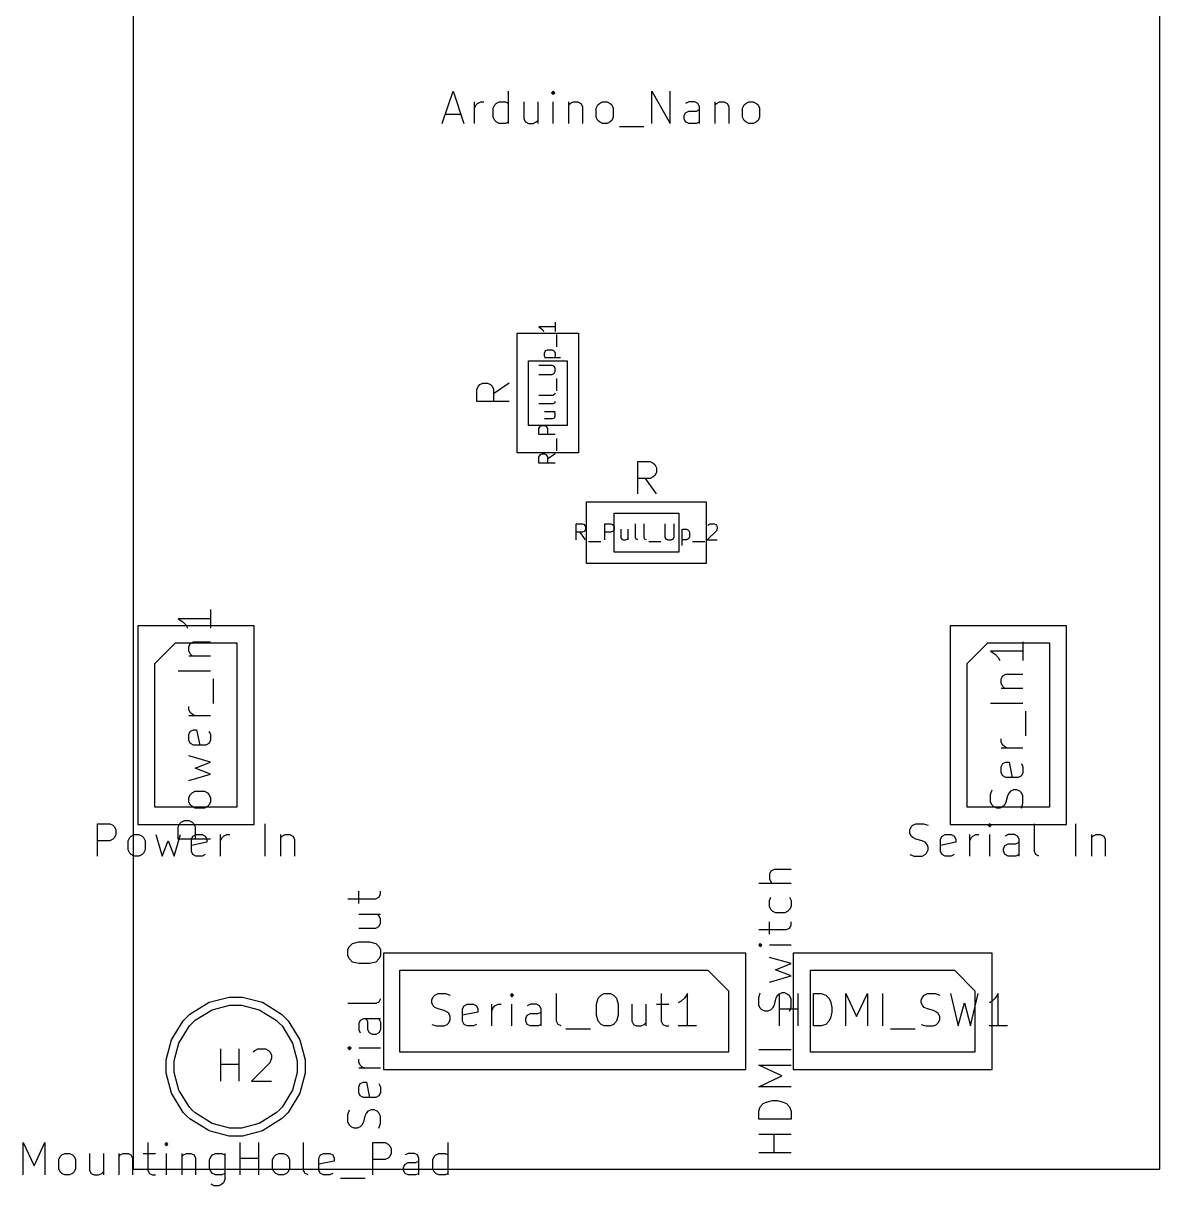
# Model space of a CAD drawing. Extents: x 0.1 to 38.6, y 0.1 to 72.
# Drawn here: x 0.07 to 35.22, y 0.07 to 36.02 of the extents above; entities that cross this region are included whole.
import ezdxf

# ---------------------------------------------------------------- set-up
doc = ezdxf.new("R2010")
doc.units = 0
doc.layers.get('0').update_dxf_attribs({"linetype": 'CONTINUOUS'})

msp = doc.modelspace()

# ---------------------------------------------------------------- linework, layer by layer
at = {"color": 52}
for p, q in [((3.46852, 70.4356), (3.46852, 0.585668)), ((35.2185, 26.6196), (35.2185, 70.4356)), ((35.2185, 0.585668), (35.2185, 26.6196)), ((3.46852, 0.585668), (33.3141, 0.585668)), ((33.3141, 0.585668), (35.2185, 0.585668))]:
    msp.add_line(p, q, dxfattribs=at)
at = {"color": 253}
for p, q in [((13.0321, 32.9241), (13.367, 33.9259)), ((13.367, 33.9259), (13.6991, 32.9241)), ((15.0785, 32.9241), (15.0785, 33.9259)), ((16.4607, 33.9259), (16.4124, 33.8763)), ((16.4124, 33.8763), (16.4607, 33.8281)), ((16.5089, 33.8763), (16.4607, 33.9259)), ((16.4607, 33.9259), (16.4607, 33.8281)), ((16.4607, 33.8281), (16.5089, 33.8763)), ((19.5089, 32.9241), (19.5089, 33.9259)), ((19.5089, 33.9259), (20.0794, 32.9241)), ((20.0794, 32.9241), (20.0794, 33.9259)), ((14.0325, 32.9241), (14.0325, 33.5897)), ((14.0325, 33.3995), (14.0808, 33.496)), ((14.0808, 33.496), (14.1263, 33.5442)), ((14.1263, 33.5442), (14.2227, 33.5897)), ((14.2227, 33.5897), (14.3164, 33.5897)), ((14.6044, 33.3995), (14.6527, 33.496)), ((14.6527, 33.496), (14.6982, 33.5442)), ((14.6982, 33.5442), (14.7946, 33.5897)), ((14.7946, 33.5897), (14.9848, 33.5897)), ((14.9848, 33.5897), (15.0785, 33.5442)), ((15.5567, 33.5897), (15.5567, 33.0674)), ((15.9852, 33.5897), (15.9852, 32.9241)), ((16.4607, 32.9241), (16.4607, 33.5897)), ((16.9375, 33.5897), (16.9375, 32.9241)), ((16.9375, 33.496), (16.9843, 33.5442)), ((16.9843, 33.5442), (17.0808, 33.5897)), ((17.0808, 33.5897), (17.2227, 33.5897)), ((17.2227, 33.5897), (17.3192, 33.5442)), ((17.3192, 33.5442), (17.3647, 33.4477)), ((17.3647, 33.4477), (17.3647, 32.9241)), ((17.7946, 33.3995), (17.8428, 33.496)), ((17.8428, 33.496), (17.8911, 33.5442)), ((17.8911, 33.5442), (17.9848, 33.5897)), ((17.9848, 33.5897), (18.1267, 33.5897)), ((18.1267, 33.5897), (18.2232, 33.5442)), ((18.2232, 33.5442), (18.2714, 33.496)), ((18.2714, 33.496), (18.3169, 33.3995)), ((20.6513, 33.5897), (20.5548, 33.5442)), ((20.8414, 33.5897), (20.6513, 33.5897)), ((20.9365, 33.5442), (20.8414, 33.5897)), ((20.9848, 33.4477), (20.9365, 33.5442)), ((20.9848, 32.9241), (20.9848, 33.4477)), ((21.4616, 33.5897), (21.4616, 32.9241)), ((21.4616, 33.496), (21.507, 33.5442)), ((21.507, 33.5442), (21.6035, 33.5897)), ((21.6035, 33.5897), (21.7468, 33.5897)), ((21.7468, 33.5897), (21.8433, 33.5442)), ((21.8433, 33.5442), (21.8888, 33.4477)), ((21.8888, 33.4477), (21.8888, 32.9241)), ((22.3173, 33.3995), (22.3655, 33.496)), ((22.3655, 33.496), (22.4138, 33.5442)), ((22.4138, 33.5442), (22.5089, 33.5897)), ((22.5089, 33.5897), (22.6508, 33.5897)), ((22.6508, 33.5897), (22.7473, 33.5442)), ((22.7473, 33.5442), (22.7955, 33.496)), ((22.7955, 33.496), (22.841, 33.3995)), ((13.1286, 33.2093), (13.6026, 33.2093)), ((14.6044, 33.1156), (14.6044, 33.3995)), ((14.6527, 33.0178), (14.6044, 33.1156)), ((17.7946, 33.1156), (17.7946, 33.3995)), ((17.8428, 33.0178), (17.7946, 33.1156)), ((18.3169, 33.1156), (18.2714, 33.0178)), ((18.3169, 33.3995), (18.3169, 33.1156)), ((20.5093, 33.1639), (20.5548, 33.2576)), ((20.5093, 33.0674), (20.5093, 33.1639)), ((20.5548, 33.2576), (20.6513, 33.3058)), ((20.6513, 33.3058), (20.8897, 33.3058)), ((20.8897, 33.3058), (20.9848, 33.354)), ((22.3173, 33.1156), (22.3173, 33.3995)), ((22.3655, 33.0178), (22.3173, 33.1156)), ((22.841, 33.1156), (22.7955, 33.0178)), ((22.841, 33.3995), (22.841, 33.1156)), ((14.6982, 32.9723), (14.6527, 33.0178)), ((14.7946, 32.9241), (14.6982, 32.9723)), ((14.9848, 32.9241), (14.7946, 32.9241)), ((15.0785, 32.9723), (14.9848, 32.9241)), ((15.5567, 33.0674), (15.6049, 32.9723)), ((15.6049, 32.9723), (15.6986, 32.9241)), ((15.6986, 32.9241), (15.8405, 32.9241)), ((15.8405, 32.9241), (15.937, 32.9723)), ((15.937, 32.9723), (15.9852, 33.0178)), ((17.8911, 32.9723), (17.8428, 33.0178)), ((17.9848, 32.9241), (17.8911, 32.9723)), ((18.1267, 32.9241), (17.9848, 32.9241)), ((18.2232, 32.9723), (18.1267, 32.9241)), ((18.2714, 33.0178), (18.2232, 32.9723)), ((18.5084, 32.8276), (19.2691, 32.8276)), ((20.5548, 32.9723), (20.5093, 33.0674)), ((20.6513, 32.9241), (20.5548, 32.9723)), ((20.8897, 32.9241), (20.6513, 32.9241)), ((20.9848, 32.9723), (20.8897, 32.9241)), ((22.4138, 32.9723), (22.3655, 33.0178)), ((22.5089, 32.9241), (22.4138, 32.9723)), ((22.6508, 32.9241), (22.5089, 32.9241)), ((22.7473, 32.9723), (22.6508, 32.9241)), ((22.7955, 33.0178), (22.7473, 32.9723)), ((16.5213, 26.6361), (16.0211, 26.6361)), ((16.0211, 26.6361), (16.0927, 26.5879)), ((16.5213, 26.7781), (16.5213, 26.4928)), ((16.0927, 26.5879), (16.141, 26.541)), ((16.141, 26.541), (16.163, 26.4928)), ((16.5695, 26.016), (16.5695, 26.3963)), ((16.2112, 25.8741), (16.2374, 25.8989)), ((16.2374, 25.8989), (16.2829, 25.9223)), ((16.2829, 25.9223), (16.4276, 25.9223)), ((16.4276, 25.9223), (16.4731, 25.8989)), ((16.4731, 25.8989), (16.4992, 25.8741)), ((15.6959, 23.5879), (15.6959, 25.5888)), ((15.6959, 25.5888), (16.8947, 25.5888)), ((16.1892, 25.8258), (16.2112, 25.8741)), ((16.1892, 25.7307), (16.1892, 25.8258)), ((16.2112, 25.6825), (16.1892, 25.7307)), ((16.1892, 25.6825), (16.6894, 25.6825)), ((16.4992, 25.8741), (16.5213, 25.8258)), ((16.5213, 25.7307), (16.4992, 25.6825)), ((16.5213, 25.8258), (16.5213, 25.7307)), ((16.8947, 25.5888), (16.8947, 23.5879)), ((16.4276, 25.4441), (16.0211, 25.4441)), ((16.4731, 25.4207), (16.4276, 25.4441)), ((16.4276, 25.1602), (16.4731, 25.1823)), ((16.4992, 25.3986), (16.4731, 25.4207)), ((16.4731, 25.1823), (16.4992, 25.2084)), ((16.5213, 25.3504), (16.4992, 25.3986)), ((16.4992, 25.2084), (16.5213, 25.2539)), ((16.5213, 25.2539), (16.5213, 25.3504)), ((14.147, 24.8019), (14.1924, 24.8502)), ((14.1924, 24.8502), (14.2889, 24.8984)), ((14.2889, 24.8984), (14.4308, 24.8984)), ((14.4308, 24.8984), (14.5273, 24.8502)), ((14.5273, 24.8502), (14.5728, 24.8019)), ((15.0992, 24.8984), (14.621, 24.5649)), ((16.0211, 25.1602), (16.4276, 25.1602)), ((16.5695, 24.66), (16.5695, 25.0403)), ((14.0987, 24.7082), (14.147, 24.8019)), ((14.0987, 24.3265), (14.0987, 24.7082)), ((14.5728, 24.8019), (14.621, 24.7082)), ((14.621, 24.7082), (14.621, 24.3265)), ((16.451, 24.5167), (16.0211, 24.5167)), ((16.4992, 24.5401), (16.451, 24.5167)), ((16.5213, 24.5883), (16.4992, 24.5401)), ((15.0992, 24.3265), (14.0987, 24.3265)), ((16.451, 24.2548), (16.0211, 24.2548)), ((16.4992, 24.2783), (16.451, 24.2548)), ((16.5213, 24.3265), (16.4992, 24.2783)), ((16.1892, 24.0164), (16.5213, 24.0164)), ((16.1892, 23.8029), (16.451, 23.8029)), ((16.451, 23.8029), (16.4992, 23.8263)), ((16.4992, 23.9944), (16.4731, 24.0164)), ((16.5213, 23.9462), (16.4992, 23.9944)), ((16.4992, 23.8263), (16.5213, 23.8745)), ((16.5213, 23.8745), (16.5213, 23.9462)), ((16.8947, 23.5879), (15.6959, 23.5879)), ((16.0211, 23.4928), (16.0459, 23.5424)), ((16.0211, 23.3026), (16.0211, 23.4928)), ((16.0459, 23.5424), (16.0693, 23.5645)), ((16.0693, 23.5645), (16.1175, 23.5879)), ((16.1175, 23.5879), (16.1892, 23.5879)), ((16.1892, 23.5879), (16.2374, 23.5645)), ((16.2374, 23.5645), (16.2595, 23.5424)), ((16.2595, 23.5424), (16.2829, 23.4928)), ((16.2829, 23.4928), (16.2829, 23.3026)), ((16.5213, 23.3026), (16.0211, 23.3026)), ((16.5695, 22.8024), (16.5695, 23.1841)), ((16.0211, 22.6122), (16.0459, 22.6605)), ((16.0459, 22.6605), (16.0693, 22.6839)), ((16.0693, 22.6839), (16.1175, 22.7059)), ((16.1175, 22.7059), (16.1892, 22.7059)), ((16.1892, 22.7059), (16.2374, 22.6839)), ((16.2374, 22.6839), (16.2595, 22.6605)), ((16.2595, 22.6605), (16.2829, 22.6122)), ((16.5213, 22.7059), (16.2829, 22.5406)), ((16.0211, 22.4221), (16.0211, 22.6122)), ((16.5213, 22.4221), (16.0211, 22.4221)), ((16.2829, 22.6122), (16.2829, 22.4221)), ((19.0817, 21.4671), (19.0817, 22.4675)), ((19.0817, 22.4675), (19.4634, 22.4675)), ((19.4634, 22.4675), (19.5571, 22.4193)), ((19.5571, 22.4193), (19.6053, 22.3738)), ((19.6053, 22.3738), (19.6536, 22.2774)), ((19.4634, 21.9439), (19.0817, 21.9439)), ((19.6536, 21.4671), (19.3201, 21.9439)), ((19.5571, 21.9921), (19.4634, 21.9439)), ((19.6053, 22.0376), (19.5571, 21.9921)), ((19.6536, 22.1341), (19.6053, 22.0376)), ((19.6536, 22.2774), (19.6536, 22.1341)), ((18.3431, 19.6701), (18.3431, 20.869)), ((18.3431, 20.869), (20.344, 20.869)), ((20.344, 20.869), (20.344, 19.6701)), ((17.1772, 20.0436), (17.1772, 20.5452)), ((17.1772, 20.5452), (17.3674, 20.5452)), ((17.3674, 20.5452), (17.4157, 20.519)), ((17.4157, 20.519), (17.4391, 20.497)), ((17.4391, 20.497), (17.4611, 20.4473)), ((18.0578, 20.0436), (18.0578, 20.5452)), ((18.0578, 20.5452), (18.2494, 20.5452)), ((18.2494, 20.5452), (18.2976, 20.519)), ((18.2976, 20.519), (18.3196, 20.497)), ((18.3196, 20.497), (18.3431, 20.4473)), ((19.01, 20.1152), (19.01, 20.5452)), ((19.2719, 20.1152), (19.2719, 20.5452)), ((19.9154, 20.5452), (19.9154, 20.1386)), ((20.1993, 20.1386), (20.1993, 20.5452)), ((21.248, 20.497), (21.2714, 20.519)), ((21.2714, 20.519), (21.3196, 20.5452)), ((21.3196, 20.5452), (21.4395, 20.5452)), ((21.4395, 20.5452), (21.4878, 20.519)), ((21.4878, 20.519), (21.5098, 20.497)), ((21.5098, 20.497), (21.5332, 20.4473)), ((17.3674, 20.2833), (17.1772, 20.2833)), ((17.4611, 20.0436), (17.2957, 20.2833)), ((17.4157, 20.3054), (17.3674, 20.2833)), ((17.4391, 20.3288), (17.4157, 20.3054)), ((17.4611, 20.377), (17.4391, 20.3288)), ((17.4611, 20.4473), (17.4611, 20.377)), ((18.2494, 20.2833), (18.0578, 20.2833)), ((18.2976, 20.3054), (18.2494, 20.2833)), ((18.3196, 20.3288), (18.2976, 20.3054)), ((18.3431, 20.377), (18.3196, 20.3288)), ((18.3431, 20.4473), (18.3431, 20.377)), ((18.5581, 20.377), (18.5581, 20.1152)), ((18.7716, 20.377), (18.7716, 20.0436)), ((19.9154, 20.1386), (19.9374, 20.0918)), ((20.1772, 20.0918), (20.1993, 20.1386)), ((20.4377, 20.377), (20.4377, 19.8768)), ((20.4377, 20.3536), (20.4859, 20.377)), ((20.4859, 20.377), (20.581, 20.377)), ((20.581, 20.377), (20.6292, 20.3536)), ((20.6292, 20.3536), (20.654, 20.3288)), ((20.654, 20.3288), (20.6775, 20.2833)), ((20.6775, 20.1386), (20.654, 20.0918)), ((20.6775, 20.2833), (20.6775, 20.1386)), ((21.5098, 20.3288), (21.2259, 20.0436)), ((21.5332, 20.4018), (21.5098, 20.3288)), ((21.5332, 20.4473), (21.5332, 20.4018)), ((17.5576, 19.9953), (17.9393, 19.9953)), ((18.5581, 20.1152), (18.5815, 20.067)), ((18.5815, 20.067), (18.6297, 20.0436)), ((18.6297, 20.0436), (18.7013, 20.0436)), ((18.7013, 20.0436), (18.7496, 20.067)), ((18.7496, 20.067), (18.7716, 20.0918)), ((19.0335, 20.067), (19.01, 20.1152)), ((19.0817, 20.0436), (19.0335, 20.067)), ((19.2953, 20.067), (19.2719, 20.1152)), ((19.3435, 20.0436), (19.2953, 20.067)), ((19.4152, 19.9953), (19.7955, 19.9953)), ((19.9374, 20.0918), (19.9636, 20.067)), ((19.9636, 20.067), (20.0091, 20.0436)), ((20.0091, 20.0436), (20.1056, 20.0436)), ((20.1056, 20.0436), (20.1538, 20.067)), ((20.1538, 20.067), (20.1772, 20.0918)), ((20.4859, 20.0436), (20.4377, 20.067)), ((20.581, 20.0436), (20.4859, 20.0436)), ((20.6292, 20.067), (20.581, 20.0436)), ((20.654, 20.0918), (20.6292, 20.067)), ((20.7712, 19.9953), (21.1515, 19.9953)), ((21.2259, 20.0436), (21.5332, 20.0436)), ((20.344, 19.6701), (18.3431, 19.6701)), ((5.86631, 17.8925), (5.86631, 17.322)), ((5.86631, 17.6058), (4.86586, 17.6058)), ((4.86586, 17.6058), (5.00779, 17.5121)), ((5.00779, 17.5121), (5.10427, 17.4157)), ((5.10427, 17.4157), (5.1525, 17.322)), ((4.14376, 16.2237), (4.77905, 16.8589)), ((4.77905, 16.8589), (6.68348, 16.8589)), ((5.19797, 16.7501), (5.24619, 16.8438)), ((5.19797, 16.6054), (5.19797, 16.7501)), ((5.24619, 16.5117), (5.19797, 16.6054)), ((5.24619, 16.8438), (5.34264, 16.892)), ((5.34264, 16.892), (5.86631, 16.892)), ((6.68348, 16.8589), (6.68348, 11.7795)), ((29.264, 16.2237), (29.8993, 16.8589)), ((29.8993, 16.8589), (31.8051, 16.8589)), ((30.9866, 16.6054), (29.9861, 16.6054)), ((29.9861, 16.6054), (30.128, 16.5117)), ((30.9866, 16.892), (30.9866, 16.3201)), ((31.8051, 16.8589), (31.8051, 11.7795)), ((4.14376, 11.7795), (4.14376, 16.2237)), ((5.19797, 16.4634), (5.86631, 16.4634)), ((5.29442, 16.4634), (5.24619, 16.5117)), ((29.264, 11.7795), (29.264, 16.2237)), ((30.128, 16.5117), (30.2245, 16.4138)), ((30.2245, 16.4138), (30.27, 16.3201)), ((5.86631, 15.988), (4.86586, 15.988)), ((30.3182, 15.7496), (30.3664, 15.8433)), ((30.3664, 15.8433), (30.4616, 15.8915)), ((30.4616, 15.8915), (30.9866, 15.8915)), ((5.96, 14.9876), (5.96, 15.7496)), ((30.3182, 15.6063), (30.3182, 15.7496)), ((30.3664, 15.5098), (30.3182, 15.6063)), ((30.3182, 15.4616), (30.9866, 15.4616)), ((30.4147, 15.4616), (30.3664, 15.5098)), ((5.19797, 14.796), (5.19797, 14.8911)), ((5.24619, 14.6995), (5.19797, 14.796)), ((30.9866, 14.9876), (29.9861, 14.9876)), ((31.0803, 13.9857), (31.0803, 14.7478)), ((5.86631, 14.6058), (5.19797, 14.6058)), ((5.29442, 14.6541), (5.24619, 14.6995)), ((5.38812, 14.6058), (5.29442, 14.6541)), ((5.19797, 14.034), (5.24619, 14.129)), ((5.19797, 13.8438), (5.19797, 14.034)), ((5.24619, 14.129), (5.34264, 14.1773)), ((5.34264, 14.1773), (5.43638, 14.1773)), ((5.43638, 14.1773), (5.53283, 13.7018)), ((5.81808, 14.129), (5.86631, 14.034)), ((5.86631, 14.034), (5.86631, 13.8438)), ((5.24619, 13.7473), (5.19797, 13.8438)), ((5.34264, 13.7018), (5.24619, 13.7473)), ((5.72438, 13.7018), (5.34264, 13.7018)), ((5.81808, 13.7473), (5.72438, 13.7018)), ((5.86631, 13.8438), (5.81808, 13.7473)), ((30.3182, 13.7956), (30.3182, 13.892)), ((30.3664, 13.7018), (30.3182, 13.7956)), ((30.4147, 13.6536), (30.3664, 13.7018)), ((5.86631, 13.1782), (5.19797, 13.367)), ((30.9866, 13.6054), (30.3182, 13.6054)), ((30.5098, 13.6054), (30.4147, 13.6536)), ((5.38812, 12.988), (5.86631, 13.1782)), ((5.86631, 12.7978), (5.38812, 12.988)), ((30.3182, 13.0335), (30.3664, 13.13)), ((30.3182, 12.8433), (30.3182, 13.0335)), ((30.3664, 13.13), (30.4616, 13.1782)), ((30.4616, 13.1782), (30.558, 13.1782)), ((30.558, 13.1782), (30.6517, 12.7014)), ((30.9383, 13.13), (30.9866, 13.0335)), ((30.9866, 13.0335), (30.9866, 12.8433)), ((5.19797, 12.6077), (5.86631, 12.7978)), ((30.3664, 12.7496), (30.3182, 12.8433)), ((30.4616, 12.7014), (30.3664, 12.7496)), ((30.8419, 12.7014), (30.4616, 12.7014)), ((30.9383, 12.7496), (30.8419, 12.7014)), ((30.9866, 12.8433), (30.9383, 12.7496)), ((5.24619, 12.1777), (5.29442, 12.226)), ((5.29442, 12.226), (5.38812, 12.2714)), ((5.38812, 12.2714), (5.67612, 12.2714)), ((5.67612, 12.2714), (5.76986, 12.226)), ((5.76986, 12.226), (5.81808, 12.1777)), ((29.9861, 12.1777), (30.0343, 12.3197)), ((30.558, 12.226), (30.5098, 12.1295)), ((30.6062, 12.2714), (30.558, 12.226)), ((30.6999, 12.3197), (30.6062, 12.2714)), ((30.7964, 12.3197), (30.6999, 12.3197)), ((30.8901, 12.2714), (30.7964, 12.3197)), ((30.9383, 12.226), (30.8901, 12.2714)), ((30.9866, 12.1295), (30.9383, 12.226)), ((5.19797, 12.0813), (5.24619, 12.1777)), ((5.19797, 11.9393), (5.19797, 12.0813)), ((5.24619, 11.8456), (5.19797, 11.9393)), ((5.81808, 12.1777), (5.86631, 12.0813)), ((5.86631, 11.9393), (5.81808, 11.8456)), ((5.86631, 12.0813), (5.86631, 11.9393)), ((29.9861, 11.9393), (29.9861, 12.1777)), ((30.0343, 11.8456), (29.9861, 11.9393)), ((30.4616, 11.9393), (30.4147, 11.8456)), ((30.5098, 12.1295), (30.4616, 11.9393)), ((30.9383, 11.7492), (30.9866, 11.8911)), ((30.9866, 11.8911), (30.9866, 12.1295)), ((6.68348, 11.7795), (4.14376, 11.7795)), ((5.29442, 11.7974), (5.24619, 11.8456)), ((5.38812, 11.7492), (5.29442, 11.7974)), ((5.67612, 11.7492), (5.38812, 11.7492)), ((5.76986, 11.7974), (5.67612, 11.7492)), ((5.81808, 11.8456), (5.76986, 11.7974)), ((31.8051, 11.7795), (29.264, 11.7795)), ((30.0798, 11.7974), (30.0343, 11.8456)), ((30.1763, 11.7492), (30.0798, 11.7974)), ((30.27, 11.7492), (30.1763, 11.7492)), ((30.3664, 11.7974), (30.27, 11.7492)), ((30.4147, 11.8456), (30.3664, 11.7974)), ((2.36885, 10.2678), (2.36885, 11.2682)), ((2.36885, 11.2682), (2.74919, 11.2682)), ((2.74919, 11.2682), (2.84427, 11.22)), ((2.84427, 11.22), (2.8925, 11.1718)), ((2.8925, 11.1718), (2.94073, 11.078)), ((4.86586, 11.1773), (4.91409, 11.2737)), ((4.86586, 10.7956), (4.86586, 11.1773)), ((4.91409, 11.2737), (4.96231, 11.3192)), ((4.96231, 11.3192), (5.05601, 11.3675)), ((5.05601, 11.3675), (5.19797, 11.3675)), ((5.19797, 11.3675), (5.29442, 11.3192)), ((5.29442, 11.3192), (5.34264, 11.2737)), ((5.34264, 11.2737), (5.38812, 11.1773)), ((5.38812, 11.1773), (5.38812, 10.7956)), ((7.55579, 10.2678), (7.55579, 11.2682)), ((27.4864, 11.078), (27.5318, 11.1718)), ((27.5318, 11.1718), (27.5801, 11.22)), ((27.5801, 11.22), (27.6765, 11.2682)), ((27.6765, 11.2682), (27.9135, 11.2682)), ((27.9135, 11.2682), (28.0583, 11.22)), ((29.9627, 11.2682), (29.9145, 11.22)), ((29.9145, 11.22), (29.9627, 11.1718)), ((30.0095, 11.22), (29.9627, 11.2682)), ((29.9627, 11.2682), (29.9627, 11.1718)), ((29.9627, 11.1718), (30.0095, 11.22)), ((31.3421, 10.4097), (31.3421, 11.2682)), ((32.6278, 10.2678), (32.6278, 11.2682)), ((2.84427, 10.7914), (2.74919, 10.7446)), ((2.8925, 10.8397), (2.84427, 10.7914)), ((2.94073, 10.9334), (2.8925, 10.8397)), ((2.94073, 11.078), (2.94073, 10.9334)), ((3.32107, 10.7446), (3.3693, 10.8397)), ((3.3693, 10.8397), (3.41202, 10.8879)), ((3.41202, 10.8879), (3.50848, 10.9334)), ((3.50848, 10.9334), (3.65181, 10.9334)), ((3.65181, 10.9334), (3.74826, 10.8879)), ((3.74826, 10.8879), (3.79374, 10.8397)), ((3.79374, 10.8397), (3.84196, 10.7446)), ((4.17407, 10.9334), (4.36563, 10.2678)), ((4.74595, 10.2678), (4.93614, 10.9334)), ((5.86631, 10.7956), (4.86586, 10.7956)), ((5.27237, 10.7914), (5.31784, 10.8879)), ((5.27237, 10.4097), (5.27237, 10.7914)), ((5.31784, 10.8879), (5.41433, 10.9334)), ((5.41433, 10.9334), (5.60447, 10.9334)), ((5.60447, 10.9334), (5.69817, 10.8879)), ((5.69817, 10.8879), (5.74643, 10.7914)), ((5.74643, 10.7914), (5.74643, 10.6963)), ((6.17636, 10.2678), (6.17636, 10.9334)), ((6.17636, 10.7446), (6.22184, 10.8397)), ((6.22184, 10.8397), (6.27006, 10.8879)), ((6.27006, 10.8879), (6.36655, 10.9334)), ((6.36655, 10.9334), (6.46024, 10.9334)), ((8.03257, 10.9334), (8.03257, 10.2678)), ((8.03257, 10.8397), (8.08083, 10.8879)), ((8.08083, 10.8879), (8.17453, 10.9334)), ((8.17453, 10.9334), (8.31783, 10.9334)), ((8.31783, 10.9334), (8.41431, 10.8879)), ((8.41431, 10.8879), (8.46254, 10.7914)), ((8.46254, 10.7914), (8.46254, 10.2678)), ((27.4864, 10.9816), (27.4864, 11.078)), ((27.5318, 10.8879), (27.4864, 10.9816)), ((27.5801, 10.8397), (27.5318, 10.8879)), ((27.6765, 10.7914), (27.5801, 10.8397)), ((27.8681, 10.7446), (27.6765, 10.7914)), ((28.4386, 10.7914), (28.4854, 10.8879)), ((28.4386, 10.4097), (28.4386, 10.7914)), ((28.4854, 10.8879), (28.5819, 10.9334)), ((28.5819, 10.9334), (28.7721, 10.9334)), ((28.7721, 10.9334), (28.8658, 10.8879)), ((28.8658, 10.8879), (28.914, 10.7914)), ((28.914, 10.7914), (28.914, 10.6963)), ((29.344, 10.2678), (29.344, 10.9334)), ((29.344, 10.7446), (29.3922, 10.8397)), ((29.3922, 10.8397), (29.4376, 10.8879)), ((29.4376, 10.8879), (29.5341, 10.9334)), ((29.5341, 10.9334), (29.6278, 10.9334)), ((29.9627, 10.2678), (29.9627, 10.9334)), ((30.5346, 10.9334), (30.4381, 10.8879)), ((30.7248, 10.9334), (30.5346, 10.9334)), ((30.8198, 10.8879), (30.7248, 10.9334)), ((30.8681, 10.7914), (30.8198, 10.8879)), ((30.8681, 10.2678), (30.8681, 10.7914)), ((33.1046, 10.9334), (33.1046, 10.2678)), ((33.1046, 10.8397), (33.1529, 10.8879)), ((33.1529, 10.8879), (33.2479, 10.9334)), ((33.2479, 10.9334), (33.3899, 10.9334)), ((33.3899, 10.9334), (33.4863, 10.8879)), ((33.4863, 10.8879), (33.5346, 10.7914)), ((33.5346, 10.7914), (33.5346, 10.2678)), ((2.74919, 10.7446), (2.36885, 10.7446)), ((3.32107, 10.4579), (3.32107, 10.7446)), ((3.3693, 10.3642), (3.32107, 10.4579)), ((3.84196, 10.4579), (3.79374, 10.3642)), ((3.84196, 10.7446), (3.84196, 10.4579)), ((4.36563, 10.2678), (4.55581, 10.7446)), ((4.55581, 10.7446), (4.74595, 10.2678)), ((5.74643, 10.6963), (5.27237, 10.5999)), ((27.9618, 10.6963), (27.8681, 10.7446)), ((28.01, 10.6481), (27.9618, 10.6963)), ((28.0583, 10.5544), (28.01, 10.6481)), ((28.01, 10.3642), (28.0583, 10.4579)), ((28.0583, 10.4579), (28.0583, 10.5544)), ((28.914, 10.6963), (28.4386, 10.5999)), ((30.3899, 10.5062), (30.4381, 10.5999)), ((30.3899, 10.4097), (30.3899, 10.5062)), ((30.4381, 10.5999), (30.5346, 10.6481)), ((30.5346, 10.6481), (30.7716, 10.6481)), ((30.7716, 10.6481), (30.8681, 10.6963)), ((3.41202, 10.316), (3.3693, 10.3642)), ((3.50848, 10.2678), (3.41202, 10.316)), ((3.65181, 10.2678), (3.50848, 10.2678)), ((3.74826, 10.316), (3.65181, 10.2678)), ((3.79374, 10.3642), (3.74826, 10.316)), ((5.31784, 10.316), (5.27237, 10.4097)), ((5.41433, 10.2678), (5.31784, 10.316)), ((5.60447, 10.2678), (5.41433, 10.2678)), ((5.69817, 10.316), (5.60447, 10.2678)), ((27.4864, 10.316), (27.6283, 10.2678)), ((27.6283, 10.2678), (27.8681, 10.2678)), ((27.8681, 10.2678), (27.9618, 10.316)), ((27.9618, 10.316), (28.01, 10.3642)), ((28.4854, 10.316), (28.4386, 10.4097)), ((28.5819, 10.2678), (28.4854, 10.316)), ((28.7721, 10.2678), (28.5819, 10.2678)), ((28.8658, 10.316), (28.7721, 10.2678)), ((30.4381, 10.316), (30.3899, 10.4097)), ((30.5346, 10.2678), (30.4381, 10.316)), ((30.7716, 10.2678), (30.5346, 10.2678)), ((30.8681, 10.316), (30.7716, 10.2678)), ((31.3903, 10.316), (31.3421, 10.4097)), ((31.484, 10.2678), (31.3903, 10.316)), ((23.1965, 9.80338), (23.1483, 9.70827)), ((23.1483, 9.70827), (23.1483, 9.56359)), ((23.293, 9.8516), (23.1965, 9.80338)), ((23.8166, 9.8516), (23.293, 9.8516)), ((23.8166, 9.42164), (22.8162, 9.42164)), ((23.1483, 9.56359), (23.1965, 9.4699)), ((23.1965, 9.4699), (23.2447, 9.42164)), ((10.4483, 8.80428), (10.4483, 9.18602)), ((10.9747, 8.94623), (11.0684, 8.99446)), ((11.0684, 8.99446), (11.1166, 9.08953)), ((11.1166, 9.08953), (11.1166, 9.18602)), ((23.1483, 8.89801), (23.1965, 8.99446)), ((23.7684, 8.99446), (23.8166, 8.89801)), ((10.1162, 8.94623), (10.9747, 8.94623)), ((23.1483, 8.70783), (23.1483, 8.89801)), ((23.1965, 8.61413), (23.1483, 8.70783)), ((23.8166, 8.70783), (23.7684, 8.61413)), ((23.8166, 8.89801), (23.8166, 8.70783)), ((10.4483, 8.46942), (11.1166, 8.46942)), ((11.0684, 8.42395), (11.0202, 8.46942)), ((11.1166, 8.3275), (11.0684, 8.42395)), ((11.1166, 8.18554), (11.1166, 8.3275)), ((23.2447, 8.5659), (23.1965, 8.61413)), ((23.3385, 8.51764), (23.2447, 8.5659)), ((23.6265, 8.51764), (23.3385, 8.51764)), ((23.7202, 8.5659), (23.6265, 8.51764)), ((23.7684, 8.61413), (23.7202, 8.5659)), ((10.4483, 8.04224), (10.9747, 8.04224)), ((10.9747, 8.04224), (11.0684, 8.08771)), ((11.0684, 8.08771), (11.1166, 8.18554)), ((22.8162, 7.99402), (23.6747, 7.99402)), ((23.1483, 7.85206), (23.1483, 8.23376)), ((23.6747, 7.99402), (23.7684, 8.04224)), ((23.7684, 8.04224), (23.8166, 8.13594)), ((23.8166, 8.13594), (23.8166, 8.23376)), ((10.1644, 7.47173), (10.2581, 7.56543)), ((10.2581, 7.56543), (10.4483, 7.61365)), ((10.4483, 7.61365), (10.7831, 7.61365)), ((10.7831, 7.61365), (10.9747, 7.56543)), ((10.9747, 7.56543), (11.0684, 7.47173)), ((22.8644, 7.56543), (22.8162, 7.5172)), ((22.9126, 7.5172), (22.8644, 7.56543)), ((10.1162, 7.37528), (10.1644, 7.47173)), ((10.1162, 7.18372), (10.1162, 7.37528)), ((11.0684, 7.47173), (11.1166, 7.37528)), ((11.1166, 7.37528), (11.1166, 7.18372)), ((22.8162, 7.5172), (22.8644, 7.47173)), ((22.8162, 7.5172), (22.9126, 7.5172)), ((22.8644, 7.47173), (22.9126, 7.5172)), ((23.8166, 7.5172), (23.1483, 7.5172)), ((10.1644, 7.09002), (10.1162, 7.18372)), ((10.2581, 6.99354), (10.1644, 7.09002)), ((10.4483, 6.94531), (10.2581, 6.99354)), ((10.7831, 6.94531), (10.4483, 6.94531)), ((10.9747, 6.99354), (10.7831, 6.94531)), ((11.0684, 7.09002), (10.9747, 6.99354)), ((11.1166, 7.18372), (11.0684, 7.09002)), ((23.8166, 6.94531), (23.1483, 7.1355)), ((23.3385, 6.75513), (23.8166, 6.94531)), ((11.723, 4.20028), (11.723, 6.74)), ((11.723, 6.74), (21.248, 6.74)), ((21.248, 6.74), (21.8833, 6.10471)), ((23.1483, 6.37342), (23.8166, 6.56498)), ((23.8166, 6.56498), (23.3385, 6.75513)), ((24.423, 4.20028), (24.423, 6.74)), ((24.423, 6.74), (28.8685, 6.74)), ((28.8685, 6.74), (29.5038, 6.10471)), ((11.0684, 5.75606), (10.9747, 5.70784)), ((11.1166, 5.85114), (11.0684, 5.75606)), ((12.7096, 5.82771), (12.7551, 5.92145)), ((12.7096, 5.73126), (12.7096, 5.82771)), ((12.7551, 5.92145), (12.8034, 5.96967)), ((12.8034, 5.96967), (12.8998, 6.01789)), ((12.8998, 6.01789), (13.1355, 6.01789)), ((13.1355, 6.01789), (13.2801, 5.96967)), ((15.186, 6.01789), (15.1378, 5.96967)), ((15.1378, 5.96967), (15.186, 5.92145)), ((15.2315, 5.96967), (15.186, 6.01789)), ((15.186, 6.01789), (15.186, 5.92145)), ((15.186, 5.92145), (15.2315, 5.96967)), ((16.564, 5.15938), (16.564, 6.01789)), ((17.8043, 5.68579), (17.8497, 5.87597)), ((17.8497, 5.87597), (17.9462, 5.96967)), ((17.9462, 5.96967), (18.0399, 6.01789)), ((18.0399, 6.01789), (18.2314, 6.01789)), ((18.2314, 6.01789), (18.3279, 5.96967)), ((18.3279, 5.96967), (18.4216, 5.87597)), ((18.4216, 5.87597), (18.4699, 5.68579)), ((19.8038, 6.01789), (19.8038, 5.15938)), ((20.4225, 5.77949), (20.3261, 5.73126)), ((20.5176, 5.87597), (20.4225, 5.77949)), ((20.6141, 6.01789), (20.5176, 5.87597)), ((20.6141, 5.01745), (20.6141, 6.01789)), ((21.8833, 6.10471), (21.8833, 4.20028)), ((22.8162, 5.8994), (22.8644, 6.04132)), ((22.8162, 5.65961), (22.8162, 5.8994)), ((23.3385, 5.85114), (23.293, 5.65961)), ((23.3867, 5.94762), (23.3385, 5.85114)), ((23.4349, 5.99309), (23.3867, 5.94762)), ((23.53, 6.04132), (23.4349, 5.99309)), ((23.4639, 5.01745), (23.4639, 6.01789)), ((23.6265, 6.04132), (23.53, 6.04132)), ((23.7202, 5.99309), (23.6265, 6.04132)), ((23.7684, 5.94762), (23.7202, 5.99309)), ((23.8166, 5.85114), (23.7684, 5.94762)), ((23.8166, 5.61139), (23.8166, 5.85114)), ((24.0344, 5.01745), (24.0344, 6.01789)), ((24.5126, 5.01745), (24.5126, 6.01789)), ((24.5126, 6.01789), (24.7482, 6.01789)), ((24.7482, 6.01789), (24.8929, 5.96967)), ((24.8929, 5.96967), (24.988, 5.87597)), ((24.988, 5.87597), (25.0362, 5.77949)), ((25.0362, 5.77949), (25.0817, 5.58934)), ((25.5102, 5.01745), (25.5102, 6.01789)), ((25.5102, 6.01789), (25.8437, 5.30408)), ((25.8437, 5.30408), (26.1786, 6.01789)), ((26.1786, 6.01789), (26.1786, 5.01745)), ((26.654, 5.01745), (26.654, 6.01789)), ((27.8446, 5.82771), (27.8929, 5.92145)), ((27.8446, 5.73126), (27.8446, 5.82771)), ((27.8929, 5.92145), (27.9383, 5.96967)), ((27.9383, 5.96967), (28.0348, 6.01789)), ((28.0348, 6.01789), (28.2746, 6.01789)), ((28.2746, 6.01789), (28.4165, 5.96967)), ((28.7486, 6.01789), (28.9884, 5.01745)), ((29.3688, 5.01745), (29.6072, 6.01789)), ((29.5038, 6.10471), (29.5038, 4.20028)), ((30.0343, 5.77949), (29.9406, 5.73126)), ((30.1308, 5.87597), (30.0343, 5.77949)), ((30.2245, 6.01789), (30.1308, 5.87597)), ((30.2245, 5.01745), (30.2245, 6.01789)), ((10.9747, 5.70784), (10.1162, 5.70784)), ((12.7551, 5.63757), (12.7096, 5.73126)), ((12.8034, 5.58934), (12.7551, 5.63757)), ((12.8998, 5.54108), (12.8034, 5.58934)), ((13.09, 5.49561), (12.8998, 5.54108)), ((13.1837, 5.44738), (13.09, 5.49561)), ((13.2319, 5.39916), (13.1837, 5.44738)), ((13.2801, 5.30408), (13.2319, 5.39916)), ((13.6619, 5.54108), (13.7074, 5.63757)), ((13.6619, 5.15938), (13.6619, 5.54108)), ((14.1359, 5.44738), (13.6619, 5.35093)), ((13.7074, 5.63757), (13.8038, 5.68579)), ((13.8038, 5.68579), (13.994, 5.68579)), ((13.994, 5.68579), (14.0877, 5.63757)), ((14.0877, 5.63757), (14.1359, 5.54108)), ((14.1359, 5.54108), (14.1359, 5.44738)), ((14.5659, 5.01745), (14.5659, 5.68579)), ((14.5659, 5.49561), (14.6141, 5.58934)), ((14.6141, 5.58934), (14.6596, 5.63757)), ((14.6596, 5.63757), (14.756, 5.68579)), ((14.756, 5.68579), (14.8498, 5.68579)), ((15.186, 5.01745), (15.186, 5.68579)), ((15.7565, 5.68579), (15.66, 5.63757)), ((15.66, 5.35093), (15.7565, 5.39916)), ((15.948, 5.68579), (15.7565, 5.68579)), ((15.7565, 5.39916), (15.9935, 5.39916)), ((16.0418, 5.63757), (15.948, 5.68579)), ((15.9935, 5.39916), (16.09, 5.44738)), ((16.09, 5.54108), (16.0418, 5.63757)), ((16.09, 5.01745), (16.09, 5.54108)), ((17.8043, 5.35093), (17.8043, 5.68579)), ((18.4699, 5.68579), (18.4699, 5.35093)), ((18.8984, 5.68579), (18.8984, 5.15938)), ((19.3284, 5.68579), (19.3284, 5.01745)), ((19.6605, 5.68579), (20.0422, 5.68579)), ((22.8644, 5.56588), (22.8162, 5.65961)), ((22.9126, 5.51766), (22.8644, 5.56588)), ((23.0063, 5.46943), (22.9126, 5.51766)), ((23.1028, 5.46943), (23.0063, 5.46943)), ((23.1965, 5.51766), (23.1028, 5.46943)), ((23.2447, 5.56588), (23.1965, 5.51766)), ((23.293, 5.65961), (23.2447, 5.56588)), ((23.4639, 5.54108), (24.0344, 5.54108)), ((23.7684, 5.46943), (23.8166, 5.61139)), ((25.0817, 5.44738), (25.0362, 5.25582)), ((25.0817, 5.58934), (25.0817, 5.44738)), ((27.8929, 5.63757), (27.8446, 5.73126)), ((27.9383, 5.58934), (27.8929, 5.63757)), ((28.0348, 5.54108), (27.9383, 5.58934)), ((28.2264, 5.49561), (28.0348, 5.54108)), ((28.32, 5.44738), (28.2264, 5.49561)), ((28.3683, 5.39916), (28.32, 5.44738)), ((28.4165, 5.30408), (28.3683, 5.39916)), ((28.9884, 5.01745), (29.1786, 5.73126)), ((29.1786, 5.73126), (29.3688, 5.01745)), ((10.4965, 5.18555), (10.4483, 5.0891)), ((10.4483, 5.0891), (10.4483, 4.89754)), ((10.593, 5.23102), (10.4965, 5.18555)), ((11.1166, 5.23102), (10.593, 5.23102)), ((10.7349, 5.13733), (10.6867, 5.23102)), ((10.7349, 4.89754), (10.7349, 5.13733)), ((11.0684, 5.23102), (11.1166, 5.13733)), ((11.1166, 5.13733), (11.1166, 4.89754)), ((12.7096, 5.06568), (12.8516, 5.01745)), ((13.09, 5.01745), (13.1837, 5.06568)), ((13.1837, 5.06568), (13.2319, 5.1139)), ((13.2319, 5.1139), (13.2801, 5.2076)), ((13.2801, 5.2076), (13.2801, 5.30408)), ((13.7074, 5.06568), (13.6619, 5.15938)), ((13.8038, 5.01745), (13.7074, 5.06568)), ((14.0877, 5.06568), (13.994, 5.01745)), ((15.6118, 5.25582), (15.66, 5.35093)), ((15.6118, 5.15938), (15.6118, 5.25582)), ((15.66, 5.06568), (15.6118, 5.15938)), ((15.7565, 5.01745), (15.66, 5.06568)), ((16.09, 5.06568), (15.9935, 5.01745)), ((16.6136, 5.06568), (16.564, 5.15938)), ((16.7101, 5.01745), (16.6136, 5.06568)), ((17.8497, 5.15938), (17.8043, 5.35093)), ((17.9462, 5.06568), (17.8497, 5.15938)), ((18.0399, 5.01745), (17.9462, 5.06568)), ((18.3279, 5.06568), (18.2314, 5.01745)), ((18.4216, 5.15938), (18.3279, 5.06568)), ((18.4699, 5.35093), (18.4216, 5.15938)), ((18.8984, 5.15938), (18.9466, 5.06568)), ((18.9466, 5.06568), (19.0417, 5.01745)), ((19.1837, 5.01745), (19.2801, 5.06568)), ((19.2801, 5.06568), (19.3284, 5.1139)), ((19.8038, 5.15938), (19.852, 5.06568)), ((19.852, 5.06568), (19.9457, 5.01745)), ((24.8929, 5.06568), (24.7482, 5.01745)), ((24.988, 5.15938), (24.8929, 5.06568)), ((25.0362, 5.25582), (24.988, 5.15938)), ((27.8446, 5.06568), (27.9866, 5.01745)), ((28.2264, 5.01745), (28.32, 5.06568)), ((28.32, 5.06568), (28.3683, 5.1139)), ((28.3683, 5.1139), (28.4165, 5.2076)), ((28.4165, 5.2076), (28.4165, 5.30408)), ((10.4483, 4.89754), (10.4965, 4.80385)), ((10.7831, 4.80385), (10.7349, 4.89754)), ((10.8782, 4.75562), (10.7831, 4.80385)), ((10.9747, 4.75562), (10.8782, 4.75562)), ((11.0684, 4.80385), (10.9747, 4.75562)), ((11.1166, 4.89754), (11.0684, 4.80385)), ((12.8516, 5.01745), (13.09, 5.01745)), ((13.994, 5.01745), (13.8038, 5.01745)), ((15.9935, 5.01745), (15.7565, 5.01745)), ((16.852, 4.92372), (17.6141, 4.92372)), ((18.2314, 5.01745), (18.0399, 5.01745)), ((19.0417, 5.01745), (19.1837, 5.01745)), ((19.9457, 5.01745), (20.0422, 5.01745)), ((20.898, 5.01745), (20.3261, 5.01745)), ((24.7482, 5.01745), (24.5126, 5.01745)), ((26.8924, 4.92372), (27.6545, 4.92372)), ((27.9866, 5.01745), (28.2264, 5.01745)), ((30.5111, 5.01745), (29.9406, 5.01745)), ((10.1644, 4.37526), (10.1162, 4.32703)), ((10.1162, 4.32703), (10.1644, 4.28156)), ((10.1162, 4.32703), (10.2126, 4.32703)), ((10.2126, 4.32703), (10.1644, 4.37526)), ((10.1644, 4.28156), (10.2126, 4.32703)), ((11.1166, 4.32703), (10.4483, 4.32703)), ((6.18049, 3.30867), (6.18049, 4.30911)), ((6.75238, 3.30867), (6.75238, 4.30911)), ((7.18234, 4.21266), (7.23057, 4.26089)), ((7.23057, 4.26089), (7.32427, 4.30911)), ((7.32427, 4.30911), (7.56267, 4.30911)), ((7.56267, 4.30911), (7.65637, 4.26089)), ((7.65637, 4.26089), (7.7046, 4.21266)), ((7.7046, 4.21266), (7.75286, 4.11896)), ((7.75286, 4.02248), (7.7046, 3.87918)), ((7.75286, 4.11896), (7.75286, 4.02248)), ((10.4483, 3.89985), (10.4483, 3.99355)), ((21.8833, 4.20028), (11.723, 4.20028)), ((23.8166, 4.28156), (22.8162, 4.28156)), ((29.5038, 4.20028), (24.423, 4.20028)), ((6.18049, 3.83095), (6.75238, 3.83095)), ((7.7046, 3.87918), (7.13412, 3.30867)), ((10.4965, 3.8034), (10.4483, 3.89985)), ((11.1166, 3.70967), (10.4483, 3.70967)), ((10.5447, 3.75514), (10.4965, 3.8034)), ((10.6385, 3.70967), (10.5447, 3.75514)), ((23.53, 3.47128), (22.8162, 3.8034)), ((22.8162, 3.8034), (23.8166, 3.8034)), ((7.13412, 3.30867), (7.75286, 3.30867)), ((10.4965, 3.2315), (10.593, 3.27973)), ((10.593, 3.27973), (10.6867, 3.27973)), ((10.6867, 3.27973), (10.7831, 2.80293)), ((22.8162, 3.13779), (23.53, 3.47128)), ((10.4483, 3.13779), (10.4965, 3.2315)), ((10.4483, 2.94762), (10.4483, 3.13779)), ((10.4965, 2.85116), (10.4483, 2.94762)), ((11.0684, 3.2315), (11.1166, 3.13779)), ((11.1166, 2.94762), (11.0684, 2.85116)), ((11.1166, 3.13779), (11.1166, 2.94762)), ((23.8166, 3.13779), (22.8162, 3.13779)), ((10.593, 2.80293), (10.4965, 2.85116)), ((10.9747, 2.80293), (10.593, 2.80293)), ((11.0684, 2.85116), (10.9747, 2.80293)), ((22.8162, 2.37574), (22.8644, 2.51768)), ((22.8644, 2.51768), (22.9581, 2.61276)), ((22.9581, 2.61276), (23.0546, 2.66099)), ((23.0546, 2.66099), (23.2447, 2.70922)), ((23.2447, 2.70922), (23.3867, 2.70922)), ((23.3867, 2.70922), (23.5782, 2.66099)), ((23.5782, 2.66099), (23.6747, 2.61276)), ((23.6747, 2.61276), (23.7684, 2.51768)), ((23.7684, 2.51768), (23.8166, 2.37574)), ((10.1162, 2.27928), (10.1644, 2.42121)), ((10.1162, 2.04088), (10.1162, 2.27928)), ((10.6385, 2.23104), (10.593, 2.04088)), ((10.6867, 2.32751), (10.6385, 2.23104)), ((10.7349, 2.37574), (10.6867, 2.32751)), ((10.83, 2.42121), (10.7349, 2.37574)), ((10.9265, 2.42121), (10.83, 2.42121)), ((11.0202, 2.37574), (10.9265, 2.42121)), ((11.0684, 2.32751), (11.0202, 2.37574)), ((11.1166, 2.23104), (11.0684, 2.32751)), ((11.1166, 1.9954), (11.1166, 2.23104)), ((22.8162, 2.13734), (22.8162, 2.37574)), ((23.8166, 2.37574), (23.8166, 2.13734)), ((10.1644, 1.94717), (10.1162, 2.04088)), ((10.2126, 1.89894), (10.1644, 1.94717)), ((10.3063, 1.8507), (10.2126, 1.89894)), ((10.4028, 1.8507), (10.3063, 1.8507)), ((10.4965, 1.89894), (10.4028, 1.8507)), ((10.5447, 1.94717), (10.4965, 1.89894)), ((10.593, 2.04088), (10.5447, 1.94717)), ((11.0684, 1.8507), (11.1166, 1.9954)), ((23.8166, 2.13734), (22.8162, 2.13734)), ((23.8166, 1.65916), (22.8162, 1.65916)), ((23.293, 1.08865), (23.293, 1.65916)), ((0.074414, 0.407899), (0.074414, 1.40836)), ((0.074414, 1.40836), (0.407899, 0.694531)), ((0.407899, 0.694531), (0.740008, 1.40836)), ((0.740008, 1.40836), (0.740008, 0.407899)), ((3.92878, 1.40836), (3.92878, 0.549836)), ((4.49929, 1.40836), (4.45382, 1.36012)), ((4.45382, 1.36012), (4.49929, 1.31189)), ((4.54752, 1.36012), (4.49929, 1.40836)), ((4.49929, 1.40836), (4.49929, 1.31189)), ((4.49929, 1.31189), (4.54752, 1.36012)), ((6.78547, 0.407899), (6.78547, 1.40836)), ((7.35736, 0.407899), (7.35736, 1.40836)), ((8.7395, 0.549836), (8.7395, 1.40836)), ((10.8824, 0.407899), (10.8824, 1.40836)), ((10.8824, 1.40836), (11.2641, 1.40836)), ((11.2641, 1.40836), (11.3578, 1.36012)), ((11.3578, 1.36012), (11.406, 1.31189)), ((11.406, 1.31189), (11.4543, 1.21819)), ((11.4543, 1.21819), (11.4543, 1.07487)), ((13.214, 0.407899), (13.214, 1.40836)), ((23.8166, 1.08865), (22.8162, 1.08865)), ((1.16996, 0.8847), (1.21819, 0.978408)), ((1.16996, 0.598068), (1.16996, 0.8847)), ((1.21819, 0.978408), (1.26642, 1.02664)), ((1.26642, 1.02664), (1.36012, 1.07487)), ((1.36012, 1.07487), (1.50206, 1.07487)), ((1.50206, 1.07487), (1.59852, 1.02664)), ((1.59852, 1.02664), (1.64676, 0.978408)), ((1.64676, 0.978408), (1.69361, 0.8847)), ((1.69361, 0.8847), (1.69361, 0.598068)), ((2.12218, 1.07487), (2.12218, 0.549836)), ((2.55213, 1.07487), (2.55213, 0.407899)), ((3.02617, 1.07487), (3.02617, 0.407899)), ((3.02617, 0.978408), (3.0744, 1.02664)), ((3.0744, 1.02664), (3.16811, 1.07487)), ((3.16811, 1.07487), (3.31418, 1.07487)), ((3.31418, 1.07487), (3.40513, 1.02664)), ((3.40513, 1.02664), (3.45336, 0.930176)), ((3.45336, 0.930176), (3.45336, 0.407899)), ((3.78548, 1.07487), (4.16719, 1.07487)), ((4.49929, 0.407899), (4.49929, 1.07487)), ((4.97748, 1.07487), (4.97748, 0.407899)), ((4.97748, 0.978408), (5.02571, 1.02664)), ((5.02571, 1.02664), (5.11941, 1.07487)), ((5.11941, 1.07487), (5.26136, 1.07487)), ((5.26136, 1.07487), (5.35781, 1.02664)), ((5.35781, 1.02664), (5.40604, 0.930176)), ((5.40604, 0.930176), (5.40604, 0.407899)), ((5.83325, 0.8847), (5.88148, 0.978408)), ((5.83325, 0.598068), (5.83325, 0.8847)), ((5.88148, 0.978408), (5.9297, 1.02664)), ((5.9297, 1.02664), (6.0234, 1.07487)), ((6.0234, 1.07487), (6.21358, 1.07487)), ((6.21358, 1.07487), (6.31003, 1.02664)), ((6.31003, 1.07487), (6.31003, 0.264583)), ((6.78547, 0.930176), (7.35736, 0.930176)), ((7.78591, 0.8847), (7.83414, 0.978408)), ((7.78591, 0.598068), (7.78591, 0.8847)), ((7.83414, 0.978408), (7.88098, 1.02664)), ((7.88098, 1.02664), (7.97747, 1.07487)), ((7.97747, 1.07487), (8.11939, 1.07487)), ((8.11939, 1.07487), (8.21588, 1.02664)), ((8.21588, 1.02664), (8.26135, 0.978408)), ((8.26135, 0.978408), (8.30958, 0.8847)), ((8.30958, 0.8847), (8.30958, 0.598068)), ((9.21357, 0.930176), (9.26179, 1.02664)), ((9.21357, 0.549836), (9.21357, 0.930176)), ((9.69176, 0.836468), (9.21357, 0.740008)), ((9.26179, 1.02664), (9.35824, 1.07487)), ((9.35824, 1.07487), (9.5498, 1.07487)), ((9.5498, 1.07487), (9.6435, 1.02664)), ((9.6435, 1.02664), (9.69176, 0.930176)), ((9.69176, 0.930176), (9.69176, 0.836468)), ((11.2641, 0.8847), (10.8824, 0.8847)), ((11.3578, 0.930176), (11.2641, 0.8847)), ((11.406, 0.978408), (11.3578, 0.930176)), ((11.4543, 1.07487), (11.406, 0.978408)), ((11.8346, 0.646299), (11.8814, 0.740008)), ((11.9779, 1.07487), (11.8814, 1.02664)), ((11.8814, 0.740008), (11.9779, 0.78824)), ((12.1681, 1.07487), (11.9779, 1.07487)), ((11.9779, 0.78824), (12.2163, 0.78824)), ((12.2618, 1.02664), (12.1681, 1.07487)), ((12.2163, 0.78824), (12.31, 0.836468)), ((12.31, 0.930176), (12.2618, 1.02664)), ((12.31, 0.407899), (12.31, 0.930176)), ((12.74, 0.8847), (12.7854, 0.978408)), ((12.74, 0.598068), (12.74, 0.8847)), ((12.7854, 0.978408), (12.8337, 1.02664)), ((12.8337, 1.02664), (12.9301, 1.07487)), ((12.9301, 1.07487), (13.1203, 1.07487)), ((13.1203, 1.07487), (13.214, 1.02664)), ((1.21819, 0.504363), (1.16996, 0.598068)), ((1.26642, 0.456131), (1.21819, 0.504363)), ((1.36012, 0.407899), (1.26642, 0.456131)), ((1.50206, 0.407899), (1.36012, 0.407899)), ((1.59852, 0.456131), (1.50206, 0.407899)), ((1.64676, 0.504363), (1.59852, 0.456131)), ((1.69361, 0.598068), (1.64676, 0.504363)), ((2.12218, 0.549836), (2.17041, 0.456131)), ((2.17041, 0.456131), (2.26412, 0.407899)), ((2.26412, 0.407899), (2.40605, 0.407899)), ((2.40605, 0.407899), (2.5039, 0.456131)), ((2.5039, 0.456131), (2.55213, 0.504363)), ((3.92878, 0.549836), (3.97701, 0.456131)), ((3.97701, 0.456131), (4.07349, 0.407899)), ((4.07349, 0.407899), (4.16719, 0.407899)), ((5.88148, 0.504363), (5.83325, 0.598068)), ((5.9297, 0.456131), (5.88148, 0.504363)), ((6.0234, 0.407899), (5.9297, 0.456131)), ((6.21358, 0.407899), (6.0234, 0.407899)), ((6.31003, 0.456131), (6.21358, 0.407899)), ((7.83414, 0.504363), (7.78591, 0.598068)), ((7.88098, 0.456131), (7.83414, 0.504363)), ((7.97747, 0.407899), (7.88098, 0.456131)), ((8.11939, 0.407899), (7.97747, 0.407899)), ((8.21588, 0.456131), (8.11939, 0.407899)), ((8.26135, 0.504363), (8.21588, 0.456131)), ((8.30958, 0.598068), (8.26135, 0.504363)), ((8.78777, 0.456131), (8.7395, 0.549836)), ((8.88146, 0.407899), (8.78777, 0.456131)), ((9.26179, 0.456131), (9.21357, 0.549836)), ((9.35824, 0.407899), (9.26179, 0.456131)), ((9.5498, 0.407899), (9.35824, 0.407899)), ((9.6435, 0.456131), (9.5498, 0.407899)), ((11.8346, 0.549836), (11.8346, 0.646299)), ((11.8814, 0.456131), (11.8346, 0.549836)), ((11.9779, 0.407899), (11.8814, 0.456131)), ((12.2163, 0.407899), (11.9779, 0.407899)), ((12.31, 0.456131), (12.2163, 0.407899)), ((12.7854, 0.504363), (12.74, 0.598068)), ((12.8337, 0.456131), (12.7854, 0.504363)), ((12.9301, 0.407899), (12.8337, 0.456131)), ((13.1203, 0.407899), (12.9301, 0.407899)), ((13.214, 0.456131), (13.1203, 0.407899)), ((5.97792, 0.074414), (5.88148, 0.122645)), ((6.11988, 0.074414), (5.97792, 0.074414)), ((6.21358, 0.122645), (6.11988, 0.074414)), ((6.26181, 0.168121), (6.21358, 0.122645)), ((6.31003, 0.264583), (6.26181, 0.168121)), ((9.88191, 0.312815), (10.644, 0.312815))]:
    msp.add_line(p, q, dxfattribs=at)
at = {"color": 254}
for p, q in [((15.3458, 22.739), (15.3458, 26.4377)), ((15.3458, 26.4377), (17.2448, 26.4377)), ((17.2448, 26.4377), (17.2448, 22.739)), ((17.2448, 22.739), (15.3458, 22.739)), ((17.4942, 19.3201), (17.4942, 21.2204)), ((17.4942, 21.2204), (21.1928, 21.2204)), ((21.1928, 21.2204), (21.1928, 19.3201)), ((21.1928, 19.3201), (17.4942, 19.3201)), ((7.21265, 17.3895), (3.61322, 17.3895)), ((3.61322, 17.3895), (3.61322, 11.2407)), ((7.21265, 11.2407), (7.21265, 17.3895)), ((28.7335, 17.3895), (28.7335, 11.2407)), ((32.3329, 17.3895), (28.7335, 17.3895)), ((32.3329, 11.2407), (32.3329, 17.3895)), ((3.61322, 11.2407), (7.21265, 11.2407)), ((28.7335, 11.2407), (32.3329, 11.2407)), ((22.4138, 7.27054), (11.2131, 7.27054)), ((11.2131, 7.27054), (11.2131, 3.67111)), ((22.4138, 3.67111), (22.4138, 7.27054)), ((30.0343, 7.27054), (23.8828, 7.27054)), ((23.8828, 7.27054), (23.8828, 3.67111)), ((30.0343, 3.67111), (30.0343, 7.27054)), ((5.82083, 5.74643), (6.43819, 5.90903)), ((6.43819, 5.90903), (6.64489, 5.90903)), ((6.64489, 5.90903), (6.85024, 5.90903)), ((6.85024, 5.90903), (7.4676, 5.74643)), ((5.22552, 5.38124), (5.82083, 5.74643)), ((7.4676, 5.74643), (8.06429, 5.38124)), ((4.65776, 4.58198), (5.02296, 5.17867)), ((5.02296, 5.17867), (5.12491, 5.27925)), ((5.12491, 5.27925), (5.22552, 5.38124)), ((8.06429, 5.38124), (8.16487, 5.27925)), ((8.16487, 5.27925), (8.26548, 5.17867)), ((8.26548, 5.17867), (8.63064, 4.58198)), ((4.49516, 3.966), (4.65776, 4.58198)), ((8.63064, 4.58198), (8.79464, 3.966)), ((4.49516, 3.75931), (4.49516, 3.966)), ((8.79464, 3.966), (8.79464, 3.75931)), ((4.49516, 3.55395), (4.49516, 3.75931)), ((8.79464, 3.75931), (8.79464, 3.55395)), ((11.2131, 3.67111), (22.4138, 3.67111)), ((23.8828, 3.67111), (30.0343, 3.67111)), ((4.65776, 2.9366), (4.49516, 3.55395)), ((8.79464, 3.55395), (8.63064, 2.9366)), ((5.02296, 2.33991), (4.65776, 2.9366)), ((8.63064, 2.9366), (8.26548, 2.33991)), ((5.12491, 2.23931), (5.02296, 2.33991)), ((5.22552, 2.13872), (5.12491, 2.23931)), ((8.16487, 2.23931), (8.06429, 2.13872)), ((8.26548, 2.33991), (8.16487, 2.23931)), ((5.82083, 1.77353), (5.22552, 2.13872)), ((8.06429, 2.13872), (7.4676, 1.77353)), ((6.43819, 1.60955), (5.82083, 1.77353)), ((6.64489, 1.60955), (6.43819, 1.60955)), ((6.85024, 1.60955), (6.64489, 1.60955)), ((7.4676, 1.77353), (6.85024, 1.60955))]:
    msp.add_line(p, q, dxfattribs=at)
at = {"color": 174}
for p, q in [((5.38949, 5.19247), (5.91728, 5.5149)), ((5.91728, 5.5149), (6.46299, 5.65961)), ((6.46299, 5.65961), (6.64489, 5.65961)), ((6.64489, 5.65961), (6.82544, 5.65961)), ((6.82544, 5.65961), (7.37112, 5.5149)), ((7.37112, 5.5149), (7.89891, 5.19247)), ((5.21173, 5.01467), (5.3013, 5.10286)), ((5.3013, 5.10286), (5.38949, 5.19247)), ((7.89891, 5.19247), (7.98848, 5.10286)), ((7.98848, 5.10286), (8.07667, 5.01467)), ((4.88791, 4.48691), (5.21173, 5.01467)), ((8.07667, 5.01467), (8.39914, 4.48691)), ((4.74458, 3.9412), (4.88791, 4.48691)), ((8.39914, 4.48691), (8.54523, 3.9412)), ((4.74458, 3.75931), (4.74458, 3.9412)), ((4.74458, 3.57738), (4.74458, 3.75931)), ((8.54523, 3.9412), (8.54523, 3.75931)), ((8.54523, 3.75931), (8.54523, 3.57738)), ((4.88791, 3.03168), (4.74458, 3.57738)), ((8.54523, 3.57738), (8.39914, 3.03168)), ((5.21173, 2.50527), (4.88791, 3.03168)), ((8.39914, 3.03168), (8.07667, 2.50527)), ((5.3013, 2.4157), (5.21173, 2.50527)), ((5.38949, 2.32751), (5.3013, 2.4157)), ((5.91728, 2.00367), (5.38949, 2.32751)), ((7.89891, 2.32751), (7.37112, 2.00367)), ((7.98848, 2.4157), (7.89891, 2.32751)), ((8.07667, 2.50527), (7.98848, 2.4157)), ((6.46299, 1.85897), (5.91728, 2.00367)), ((6.64489, 1.85897), (6.46299, 1.85897)), ((6.82544, 1.85897), (6.64489, 1.85897)), ((7.37112, 2.00367), (6.82544, 1.85897))]:
    msp.add_line(p, q, dxfattribs=at)

doc.saveas('drawing.dxf')
